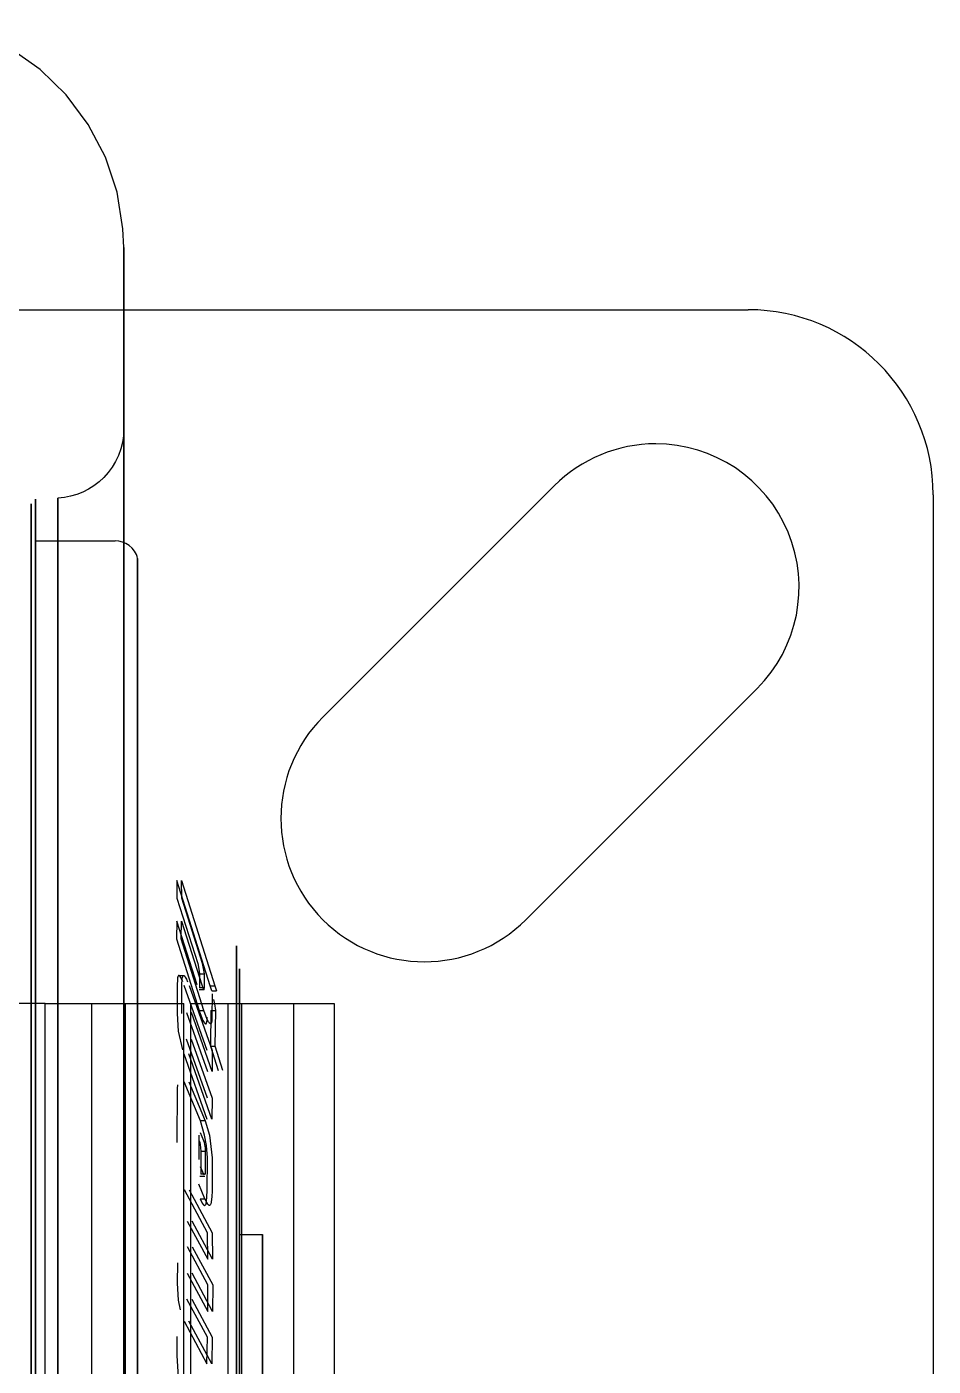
# Model space of a CAD drawing. Header units: millimetres. Extents: x 10366 to 13995, y 24552 to 29685.
# Drawn here: x 12661.6 to 12681.78, y 26820.93 to 26850.76 of the extents above; entities that cross this region are included whole.
import ezdxf

# ---------------------------------------------------------------- set-up
doc = ezdxf.new("R2010")
doc.units = ezdxf.units.MM
doc.header["$LTSCALE"] = 3
doc.layers.add('DomyÅ›lny', color=7, linetype='Continuous')

msp = doc.modelspace()

# ---------------------------------------------------------------- linework, layer by layer
at = {"layer": 'DomyÅ›lny'}
for p, q in [((12624.111, 26844.461), (12677.663, 26844.461)), ((12673.346, 26840.539), (12668.197, 26835.39)), ((12681.783, 26840.342), (12681.783, 26786.789)), ((12661.804, 26839.312), (12663.572, 26839.312)), ((12672.712, 26830.875), (12677.861, 26836.024)), ((12664.946, 26831.358), (12665.408, 26829.9)), ((12665.514, 26829.9), (12665.053, 26831.358)), ((12664.988, 26829.633), (12665.094, 26829.633)), ((12665.45, 26829.67), (12665.556, 26829.67)), ((12665.547, 26829.318), (12665.441, 26829.318)), ((12665.556, 26829.36), (12665.449, 26829.36)), ((12665.685, 26829.402), (12665.791, 26829.402)), ((12665.719, 26829.29), (12665.685, 26829.402)), ((12665.719, 26829.29), (12665.825, 26829.29)), ((12665.791, 26829.402), (12665.825, 26829.29)), ((12662.01, 26829.013), (12661.186, 26829.013)), ((12662.01, 26798.118), (12662.01, 26829.013)), ((12663.04, 26829.013), (12663.04, 26818.799)), ((12663.794, 26829.013), (12663.794, 26820.393)), ((12665.099, 26818.799), (12665.099, 26829.013)), ((12665.25, 26829.013), (12667.541, 26829.013)), ((12665.25, 26829.013), (12665.25, 26820.393)), ((12666.085, 26817.701), (12666.085, 26829.013)), ((12666.387, 26813.566), (12666.387, 26829.013)), ((12667.541, 26829.013), (12667.541, 26817.701)), ((12668.446, 26829.013), (12668.446, 26813.566)), ((12665.161, 26828.808), (12665.626, 26827.496)), ((12665.733, 26827.496), (12665.267, 26828.808)), ((12665.44, 26828.856), (12665.546, 26828.856)), ((12665.703, 26828.855), (12665.809, 26828.855)), ((12665.691, 26828.059), (12665.797, 26828.059)), ((12665.574, 26826.4), (12665.468, 26826.4)), ((12665.544, 26825.954), (12665.47, 26826.129)), ((12665.477, 26825.724), (12665.584, 26825.724)), ((12665.463, 26825.381), (12665.541, 26825.196)), ((12665.566, 26825.158), (12665.459, 26825.158)), ((12665.581, 26825.211), (12665.475, 26825.211)), ((12665.568, 26824.659), (12665.432, 26824.988)), ((12665.462, 26824.659), (12665.568, 26824.659)), ((12666.335, 26823.864), (12666.85, 26823.864)), ((12665.636, 26822.744), (12665.179, 26823.593)), ((12665.285, 26823.593), (12665.743, 26822.744))]:
    msp.add_line(p, q, dxfattribs=at)
for points in [[(12663.76, 26845.85, 0), (12663.744, 26846.26, 0), (12663.612, 26847.078, 0), (12663.353, 26847.858, 0), (12662.971, 26848.588, 0), (12662.483, 26849.244, 0), (12661.902, 26849.811, 0), (12661.247, 26850.274, 0), (12660.716, 26850.549, 0), (12660.156, 26850.762, 0)], [(12663.76, 26841.808, 0), (12663.753, 26841.656, 0), (12663.731, 26841.505, 0), (12663.694, 26841.36, 0), (12663.643, 26841.218, 0), (12663.581, 26841.084, 0), (12663.505, 26840.956, 0), (12663.418, 26840.838, 0), (12663.321, 26840.728, 0), (12663.214, 26840.628, 0), (12663.099, 26840.54, 0), (12662.976, 26840.463, 0), (12662.848, 26840.398, 0), (12662.715, 26840.346, 0), (12662.578, 26840.306, 0), (12662.44, 26840.279, 0), (12662.297, 26840.265, 0)], [(12664.071, 26838.924, 0), (12664.059, 26838.966, 0), (12664.042, 26839.007, 0), (12663.999, 26839.084, 0), (12663.946, 26839.152, 0), (12663.882, 26839.209, 0), (12663.811, 26839.254, 0), (12663.734, 26839.286, 0), (12663.654, 26839.306, 0), (12663.572, 26839.312, 0)], [(12664.942, 26831.753, 0), (12664.946, 26831.358, 0)], [(12665.685, 26829.402, 0), (12664.942, 26831.753, 0)], [(12665.053, 26831.358, 0), (12665.049, 26831.753, 0)], [(12665.049, 26831.753, 0), (12665.791, 26829.402, 0)], [(12664.944, 26830.846, 0), (12664.937, 26830.449, 0)], [(12665.394, 26829.423, 0), (12664.944, 26830.846, 0)], [(12665.043, 26830.449, 0), (12665.051, 26830.846, 0)], [(12665.051, 26830.846, 0), (12665.5, 26829.423, 0)], [(12664.937, 26830.449, 0), (12665.44, 26828.856, 0)], [(12665.546, 26828.856, 0), (12665.043, 26830.449, 0)], [(12665.408, 26829.9, 0), (12665.436, 26829.778, 0), (12665.45, 26829.67, 0)], [(12665.556, 26829.67, 0), (12665.54, 26829.793, 0), (12665.514, 26829.9, 0)], [(12665.078, 26829.493, 0), (12665.033, 26829.588, 0), (12665.019, 26829.61, 0), (12665.012, 26829.618, 0), (12665.005, 26829.625, 0), (12664.999, 26829.63, 0), (12664.996, 26829.632, 0), (12664.994, 26829.633, 0), (12664.992, 26829.633, 0), (12664.99, 26829.634, 0), (12664.988, 26829.634, 0), (12664.986, 26829.633, 0), (12664.985, 26829.633, 0), (12664.983, 26829.632, 0), (12664.981, 26829.631, 0), (12664.98, 26829.63, 0), (12664.977, 26829.628, 0), (12664.974, 26829.625, 0), (12664.972, 26829.621, 0), (12664.969, 26829.615, 0), (12664.965, 26829.601, 0), (12664.96, 26829.581, 0), (12664.955, 26829.539, 0), (12664.951, 26829.429, 0)], [(12665.058, 26829.429, 0), (12665.063, 26829.562, 0), (12665.069, 26829.593, 0), (12665.074, 26829.611, 0), (12665.076, 26829.617, 0), (12665.079, 26829.622, 0), (12665.082, 26829.626, 0), (12665.085, 26829.629, 0), (12665.086, 26829.63, 0), (12665.087, 26829.631, 0), (12665.088, 26829.632, 0), (12665.091, 26829.633, 0), (12665.092, 26829.633, 0), (12665.094, 26829.634, 0), (12665.095, 26829.634, 0), (12665.097, 26829.633, 0), (12665.099, 26829.633, 0), (12665.101, 26829.632, 0), (12665.104, 26829.631, 0), (12665.106, 26829.629, 0), (12665.112, 26829.625, 0), (12665.119, 26829.618, 0), (12665.132, 26829.6, 0), (12665.158, 26829.553, 0), (12665.184, 26829.493, 0)], [(12665.45, 26829.67, 0), (12665.449, 26829.36, 0)], [(12665.556, 26829.36, 0), (12665.556, 26829.67, 0)], [(12664.951, 26829.429, 0), (12664.948, 26828.789, 0)], [(12665.054, 26828.789, 0), (12665.058, 26829.429, 0)], [(12665.622, 26827.964, 0), (12665.109, 26829.413, 0)], [(12665.215, 26829.413, 0), (12665.729, 26827.964, 0)], [(12665.5, 26829.423, 0), (12665.53, 26829.341, 0), (12665.537, 26829.327, 0), (12665.54, 26829.323, 0), (12665.542, 26829.321, 0), (12665.543, 26829.32, 0), (12665.544, 26829.319, 0), (12665.545, 26829.319, 0), (12665.546, 26829.318, 0), (12665.546, 26829.318, 0), (12665.547, 26829.318, 0), (12665.547, 26829.318, 0), (12665.547, 26829.318, 0), (12665.548, 26829.318, 0), (12665.548, 26829.318, 0), (12665.548, 26829.318, 0), (12665.549, 26829.319, 0), (12665.549, 26829.319, 0), (12665.55, 26829.319, 0), (12665.55, 26829.32, 0), (12665.551, 26829.321, 0), (12665.552, 26829.323, 0), (12665.553, 26829.326, 0), (12665.554, 26829.331, 0), (12665.555, 26829.343, 0), (12665.556, 26829.36, 0)], [(12662.01, 26829.013, 0), (12664.194, 26829.013, 0), (12664.864, 26829.013, 0), (12665.041, 26829.013, 0), (12665.085, 26829.013, 0), (12665.096, 26829.013, 0), (12665.098, 26829.013, 0), (12665.099, 26829.013, 0), (12665.099, 26829.013, 0), (12665.099, 26829.013, 0), (12665.099, 26829.013, 0), (12665.099, 26829.013, 0), (12665.099, 26829.013, 0), (12665.099, 26829.013, 0), (12665.099, 26829.013, 0), (12665.099, 26829.013, 0), (12665.099, 26829.013, 0), (12665.099, 26829.013, 0), (12665.099, 26829.013, 0)], [(12665.728, 26829.223, 0), (12665.726, 26828.709, 0)], [(12665.809, 26828.855, 0), (12665.79, 26829.004, 0), (12665.768, 26829.098, 0)], [(12667.541, 26829.013, 0), (12668.211, 26829.013, 0), (12668.388, 26829.013, 0), (12668.432, 26829.013, 0), (12668.443, 26829.013, 0), (12668.445, 26829.013, 0), (12668.446, 26829.013, 0), (12668.446, 26829.013, 0), (12668.446, 26829.013, 0), (12668.446, 26829.013, 0), (12668.446, 26829.013, 0), (12668.446, 26829.013, 0), (12668.446, 26829.013, 0), (12668.446, 26829.013, 0), (12668.446, 26829.013, 0), (12668.446, 26829.013, 0), (12668.446, 26829.013, 0), (12668.446, 26829.013, 0), (12668.446, 26829.013, 0)], [(12664.948, 26828.789, 0), (12664.976, 26828.394, 0), (12665.072, 26827.976, 0)], [(12665.44, 26828.856, 0), (12665.442, 26828.85, 0), (12665.461, 26828.79, 0), (12665.524, 26828.632, 0), (12665.551, 26828.589, 0), (12665.561, 26828.577, 0), (12665.57, 26828.568, 0), (12665.575, 26828.564, 0), (12665.58, 26828.561, 0), (12665.582, 26828.56, 0), (12665.585, 26828.559, 0), (12665.587, 26828.559, 0), (12665.589, 26828.559, 0), (12665.59, 26828.559, 0), (12665.591, 26828.559, 0), (12665.592, 26828.559, 0), (12665.593, 26828.56, 0), (12665.595, 26828.56, 0), (12665.596, 26828.561, 0), (12665.597, 26828.562, 0), (12665.599, 26828.564, 0), (12665.601, 26828.567, 0), (12665.604, 26828.572, 0), (12665.606, 26828.579, 0), (12665.612, 26828.603, 0), (12665.617, 26828.642, 0), (12665.619, 26828.709, 0)], [(12665.726, 26828.709, 0), (12665.721, 26828.621, 0), (12665.715, 26828.588, 0), (12665.712, 26828.578, 0), (12665.71, 26828.571, 0), (12665.707, 26828.567, 0), (12665.705, 26828.564, 0), (12665.704, 26828.562, 0), (12665.703, 26828.561, 0), (12665.701, 26828.561, 0), (12665.7, 26828.56, 0), (12665.699, 26828.559, 0), (12665.698, 26828.559, 0), (12665.696, 26828.559, 0), (12665.695, 26828.559, 0), (12665.694, 26828.559, 0), (12665.691, 26828.559, 0), (12665.689, 26828.56, 0), (12665.686, 26828.561, 0), (12665.684, 26828.562, 0), (12665.679, 26828.566, 0), (12665.67, 26828.574, 0), (12665.66, 26828.586, 0), (12665.648, 26828.602, 0), (12665.62, 26828.654, 0), (12665.546, 26828.856, 0)], [(12665.703, 26828.855, 0), (12665.691, 26828.059, 0)], [(12665.797, 26828.059, 0), (12665.809, 26828.855, 0)], [(12665.623, 26826.904, 0), (12665.157, 26828.218, 0)], [(12665.264, 26828.218, 0), (12665.729, 26826.904, 0)], [(12665.691, 26828.059, 0), (12665.862, 26827.516, 0)], [(12665.968, 26827.516, 0), (12665.797, 26828.059, 0)], [(12665.101, 26827.887, 0), (12665.613, 26826.438, 0)], [(12665.719, 26826.438, 0), (12665.207, 26827.887, 0)], [(12665.729, 26827.964, 0), (12665.733, 26827.496, 0)], [(12664.957, 26827.2, 0), (12664.954, 26827.115, 0)], [(12665.468, 26826.4, 0), (12665.108, 26827.267, 0)], [(12665.214, 26827.267, 0), (12665.574, 26826.4, 0)], [(12664.954, 26827.115, 0), (12664.944, 26825.916, 0)], [(12665.729, 26826.904, 0), (12665.719, 26826.438, 0)], [(12665.625, 26825.572, 0), (12665.602, 26825.848, 0), (12665.562, 26826.077, 0), (12665.468, 26826.4, 0)], [(12665.574, 26826.4, 0), (12665.669, 26826.075, 0), (12665.731, 26825.572, 0)], [(12665.432, 26826.082, 0), (12665.432, 26825.537, 0)], [(12665.438, 26825.954, 0), (12665.453, 26825.913, 0), (12665.464, 26825.871, 0), (12665.474, 26825.796, 0), (12665.477, 26825.724, 0)], [(12665.584, 26825.724, 0), (12665.58, 26825.796, 0), (12665.57, 26825.871, 0), (12665.559, 26825.913, 0), (12665.544, 26825.954, 0)], [(12665.477, 26825.724, 0), (12665.475, 26825.211, 0)], [(12665.581, 26825.211, 0), (12665.584, 26825.724, 0)], [(12665.622, 26824.829, 0), (12665.625, 26825.572, 0)], [(12665.731, 26825.572, 0), (12665.729, 26824.829, 0)], [(12665.623, 26823.906, 0), (12665.112, 26824.861, 0)], [(12665.218, 26824.861, 0), (12665.729, 26823.906, 0)], [(12665.462, 26824.659, 0), (12665.507, 26824.567, 0), (12665.529, 26824.536, 0), (12665.538, 26824.527, 0), (12665.545, 26824.521, 0), (12665.548, 26824.519, 0), (12665.552, 26824.517, 0), (12665.556, 26824.516, 0), (12665.558, 26824.515, 0), (12665.56, 26824.515, 0), (12665.562, 26824.515, 0), (12665.564, 26824.515, 0), (12665.566, 26824.516, 0), (12665.568, 26824.516, 0), (12665.571, 26824.517, 0), (12665.573, 26824.519, 0), (12665.575, 26824.52, 0), (12665.577, 26824.523, 0), (12665.582, 26824.528, 0), (12665.586, 26824.535, 0), (12665.594, 26824.551, 0), (12665.599, 26824.569, 0), (12665.607, 26824.604, 0), (12665.622, 26824.829, 0)], [(12665.729, 26824.829, 0), (12665.725, 26824.711, 0), (12665.71, 26824.585, 0), (12665.699, 26824.548, 0), (12665.691, 26824.532, 0), (12665.687, 26824.526, 0), (12665.682, 26824.521, 0), (12665.68, 26824.519, 0), (12665.678, 26824.518, 0), (12665.675, 26824.517, 0), (12665.673, 26824.516, 0), (12665.671, 26824.515, 0), (12665.669, 26824.515, 0), (12665.666, 26824.515, 0), (12665.664, 26824.515, 0), (12665.662, 26824.516, 0), (12665.658, 26824.517, 0), (12665.655, 26824.519, 0), (12665.648, 26824.524, 0), (12665.64, 26824.531, 0), (12665.631, 26824.541, 0), (12665.608, 26824.577, 0), (12665.568, 26824.659, 0)], [(12665.176, 26824.167, 0), (12665.633, 26823.315, 0)], [(12665.739, 26823.315, 0), (12665.282, 26824.167, 0)], [(12665.633, 26823.315, 0), (12665.623, 26823.906, 0)], [(12665.729, 26823.906, 0), (12665.739, 26823.315, 0)], [(12664.958, 26823.239, 0), (12664.952, 26822.785, 0)], [(12665.176, 26823.002, 0), (12665.635, 26822.152, 0)], [(12665.741, 26822.152, 0), (12665.282, 26823.002, 0)], [(12664.952, 26822.785, 0), (12664.975, 26822.403, 0), (12665.014, 26822.186, 0)], [(12665.635, 26822.152, 0), (12665.636, 26822.744, 0)], [(12665.743, 26822.744, 0), (12665.741, 26822.152, 0)], [(12665.627, 26821.577, 0), (12665.169, 26822.427, 0)], [(12665.275, 26822.427, 0), (12665.733, 26821.577, 0)], [(12665.103, 26821.94, 0), (12665.613, 26820.99, 0)], [(12665.719, 26820.99, 0), (12665.209, 26821.94, 0)], [(12664.941, 26821.598, 0), (12664.942, 26821.17, 0)], [(12665.613, 26820.99, 0), (12665.627, 26821.577, 0)], [(12665.733, 26821.577, 0), (12665.719, 26820.99, 0)], [(12664.942, 26821.17, 0), (12664.974, 26820.689, 0), (12665.021, 26820.485, 0), (12665.048, 26820.412, 0), (12665.075, 26820.356, 0), (12665.113, 26820.295, 0)]]:
    msp.add_polyline3d(points, dxfattribs=at)
for points in [[(12663.76, 26813.566, 0), (12663.76, 26781.281, 0), (12663.76, 26813.566, 0), (12663.76, 26845.85, 0)], [(12662.297, 26813.566, 0), (12662.297, 26840.265, 0), (12662.297, 26813.566, 0), (12662.297, 26786.866, 0)], [(12661.701, 26813.566, 0), (12661.701, 26786.995, 0), (12661.701, 26813.566, 0), (12661.701, 26840.136, 0)], [(12661.798, 26813.566, 0), (12661.798, 26840.239, 0), (12661.798, 26813.566, 0), (12661.798, 26786.892, 0)], [(12661.701, 26813.566, 0), (12661.701, 26839.415, 0), (12661.701, 26813.566, 0), (12661.701, 26787.716, 0)], [(12664.071, 26813.566, 0), (12664.071, 26788.207, 0), (12664.071, 26813.566, 0), (12664.071, 26838.924, 0)], [(12666.271, 26813.566, 0), (12666.271, 26796.838, 0), (12666.271, 26813.566, 0), (12666.271, 26830.294, 0)], [(12666.335, 26813.566, 0), (12666.335, 26829.785, 0), (12666.335, 26813.566, 0), (12666.335, 26797.346, 0)], [(12666.85, 26813.566, 0), (12666.85, 26803.267, 0), (12666.85, 26813.566, 0), (12666.85, 26823.864, 0)]]:
    msp.add_polyline3d(points, close=True, dxfattribs=at)
for centre, radius, start, end in [((12677.663, 26840.342), 4.119, 360, 90), ((12675.604, 26838.282), 3.193, 90, 135), ((12675.604, 26838.282), 3.193, 315, 90), ((12670.454, 26833.133), 3.193, 135, 315)]:
    msp.add_arc(centre, radius, start, end, dxfattribs=at)

doc.saveas('drawing.dxf')
